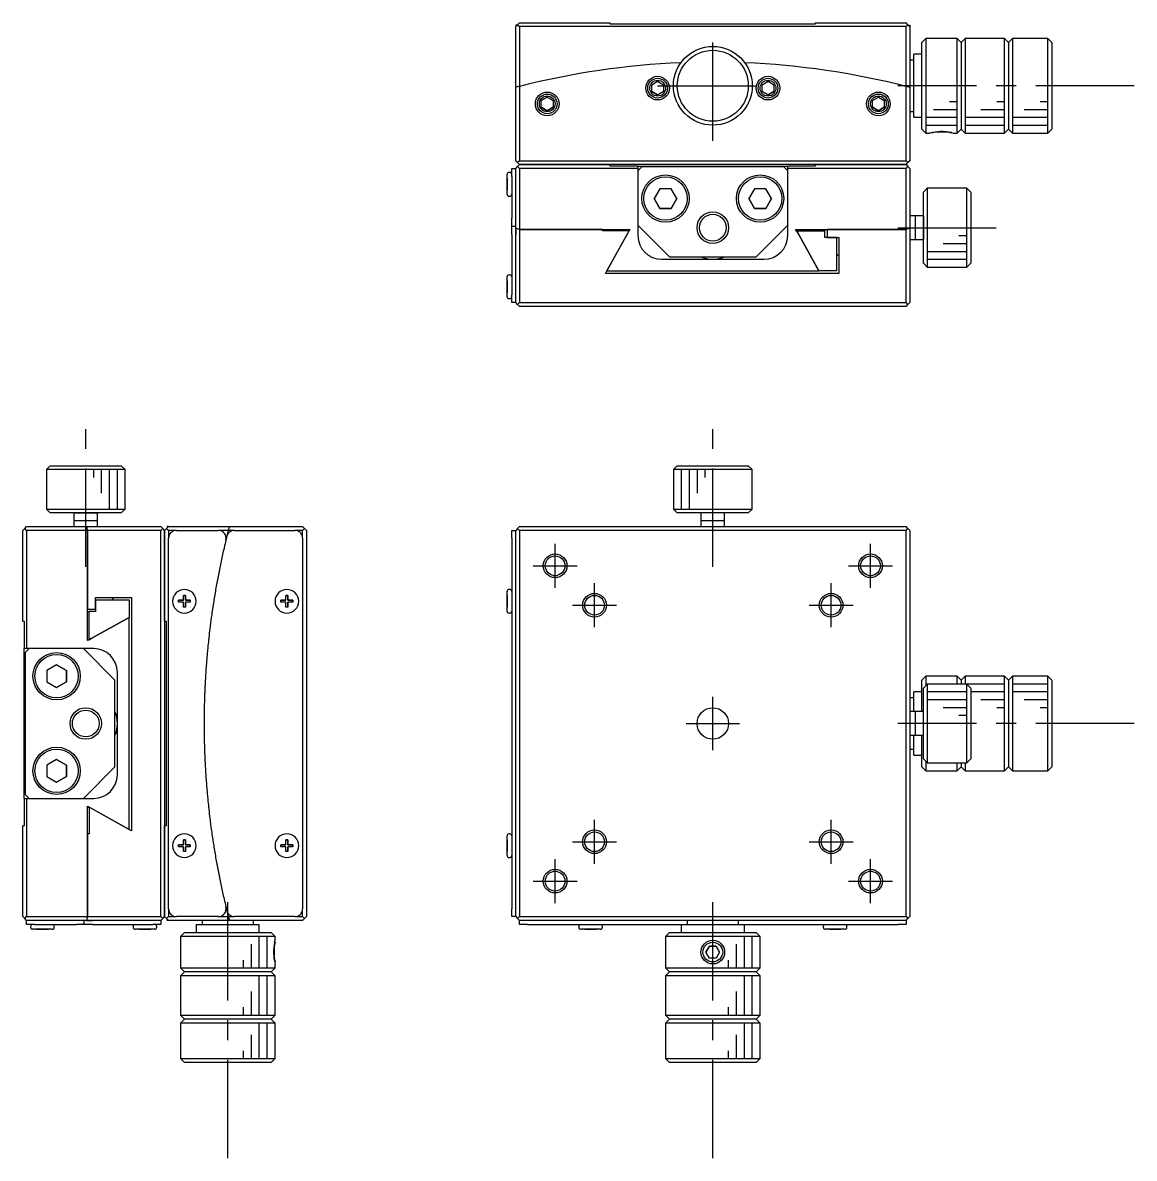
# Model space of a CAD drawing. Extents: x 88 to 370, y 0 to 220.
# Drawn here: x 88.3 to 229.2, y 76 to 220 of the extents above; entities that cross this region are included whole.
import ezdxf

# ---------------------------------------------------------------- set-up
doc = ezdxf.new("R2010")
doc.units = 0
doc.header["$LTSCALE"] = 10
doc.linetypes.add('CENTER', pattern=[2, 1.25, -0.25, 0.25, -0.25])
doc.layers.get('0').update_dxf_attribs({"linetype": 'CONTINUOUS'})
doc.layers.add('CENTER', color=1, linetype='CENTER')

msp = doc.modelspace()

# ---------------------------------------------------------------- linework, layer by layer
at = {"color": 7, "linetype": 'CONTINUOUS'}
for p, q in [((150.784058, 219.507474), (151.034058, 219.757474)), ((150.984058, 219.707474), (150.784058, 219.707474)), ((150.784058, 219.707474), (150.784058, 219.507474)), ((150.784058, 211.798915), (150.784058, 219.507474)), ((151.284058, 220.007474), (151.034058, 219.757474)), ((151.034058, 219.757474), (151.284058, 219.507474)), ((151.284058, 220.007474), (162.784058, 220.007474)), ((151.284058, 219.507474), (151.284058, 211.928014)), ((200.284058, 219.507474), (151.284058, 219.507474)), ((162.784058, 219.807474), (162.784058, 220.007474)), ((188.784058, 219.807474), (162.784058, 219.807474)), ((188.784058, 220.007474), (188.784058, 219.807474)), ((188.784058, 220.007474), (200.284058, 220.007474)), ((200.534058, 219.757474), (200.284058, 220.007474)), ((200.284058, 219.507474), (200.534058, 219.757474)), ((200.284058, 211.928014), (200.284058, 219.507474)), ((200.534058, 219.757474), (200.784058, 219.507474)), ((200.584058, 219.707474), (200.784058, 219.707474)), ((200.784058, 219.707474), (200.784058, 219.507474)), ((200.784058, 219.507474), (200.784058, 211.798915)), ((202.784058, 218.007474), (202.284058, 217.507474)), ((202.284058, 206.507474), (202.284058, 217.507474)), ((202.784058, 218.007474), (202.784058, 206.007474)), ((206.784058, 218.007474), (202.784058, 218.007474)), ((206.784058, 206.007474), (206.784058, 218.007474)), ((207.284058, 217.507474), (206.784058, 218.007474)), ((207.784058, 218.007474), (207.284058, 217.507474)), ((207.284058, 217.507474), (207.284058, 206.507474)), ((207.784058, 218.007474), (207.784058, 206.007474)), ((212.784058, 218.007474), (207.784058, 218.007474)), ((212.784058, 206.007474), (212.784058, 218.007474)), ((213.284058, 217.507474), (212.784058, 218.007474)), ((213.784058, 218.007474), (213.284058, 217.507474)), ((213.284058, 217.507474), (213.284058, 206.507474)), ((213.784058, 218.007474), (213.784058, 206.007474)), ((218.284058, 218.007474), (213.784058, 218.007474)), ((218.284058, 206.007474), (218.284058, 218.007474)), ((218.784058, 217.507474), (218.284058, 218.007474)), ((218.784058, 217.507474), (218.784058, 206.507474)), ((201.284058, 215.257474), (200.784058, 215.257474)), ((201.284058, 208.007474), (201.284058, 216.007474)), ((202.284058, 216.007474), (201.284058, 216.007474)), ((150.784058, 202.507474), (150.784058, 211.798915)), ((151.284058, 211.928014), (151.284058, 202.507474)), ((168.034058, 212.140487), (168.784058, 212.5735)), ((168.034058, 211.274462), (168.034058, 212.140487)), ((168.784058, 212.5735), (169.534058, 212.140487)), ((169.534058, 212.140487), (169.534058, 211.274462)), ((182.034058, 212.140487), (182.784058, 212.5735)), ((182.034058, 211.274462), (182.034058, 212.140487)), ((182.784058, 212.5735), (183.534058, 212.140487)), ((183.534058, 212.140487), (183.534058, 211.274462)), ((200.284058, 202.507474), (200.284058, 211.928014)), ((200.784058, 211.798915), (200.784058, 202.507474)), ((154.034058, 210.140487), (154.784058, 210.5735)), ((154.784058, 210.5735), (155.534058, 210.140487)), ((168.784058, 210.841449), (168.034058, 211.274462)), ((168.034058, 211.274462), (168.784058, 210.841449)), ((169.534058, 211.274462), (168.784058, 210.841449)), ((168.784058, 210.841449), (169.534058, 211.274462)), ((182.784058, 210.841449), (182.034058, 211.274462)), ((182.034058, 211.274462), (182.784058, 210.841449)), ((183.534058, 211.274462), (182.784058, 210.841449)), ((182.784058, 210.841449), (183.534058, 211.274462)), ((196.034058, 210.140487), (196.784058, 210.5735)), ((196.784058, 210.5735), (197.534058, 210.140487)), ((154.034058, 209.274462), (154.034058, 210.140487)), ((154.784058, 208.841449), (154.034058, 209.274462)), ((154.034058, 209.274462), (154.784058, 208.841449)), ((155.534058, 209.274462), (154.784058, 208.841449)), ((154.784058, 208.841449), (155.534058, 209.274462)), ((155.534058, 210.140487), (155.534058, 209.274462)), ((196.034058, 209.274462), (196.034058, 210.140487)), ((196.784058, 208.841449), (196.034058, 209.274462)), ((196.034058, 209.274462), (196.784058, 208.841449)), ((197.534058, 209.274462), (196.784058, 208.841449)), ((196.784058, 208.841449), (197.534058, 209.274462)), ((197.534058, 210.140487), (197.534058, 209.274462)), ((200.784058, 208.757474), (201.284058, 208.757474)), ((201.284058, 208.007474), (202.284058, 208.007474)), ((202.284058, 206.507474), (202.784058, 206.007474)), ((202.784058, 206.007474), (203.284063, 206.007474)), ((203.284063, 206.007474), (203.284358, 206.007474)), ((203.284358, 206.007474), (203.284976, 206.007474)), ((206.284053, 206.007474), (206.784058, 206.007474)), ((206.784058, 206.007474), (207.284058, 206.507474)), ((207.284058, 206.507474), (207.784058, 206.007474)), ((207.784058, 206.007474), (212.784058, 206.007474)), ((212.784058, 206.007474), (213.284058, 206.507474)), ((213.284058, 206.507474), (213.784058, 206.007474)), ((213.784058, 206.007474), (218.284058, 206.007474)), ((218.284058, 206.007474), (218.784058, 206.507474)), ((151.034058, 202.257474), (150.784058, 202.507474)), ((150.784058, 201.507474), (151.034058, 201.757474)), ((151.284058, 202.507474), (151.034058, 202.257474)), ((151.284058, 202.007474), (151.034058, 202.257474)), ((151.034058, 201.757474), (151.284058, 202.007474)), ((151.034058, 201.757474), (151.284058, 201.507474)), ((151.284058, 202.507474), (200.284058, 202.507474)), ((151.284058, 202.007474), (162.784058, 202.007474)), ((162.784058, 202.007474), (151.284058, 202.007474)), ((162.784058, 201.807474), (162.784058, 202.007474)), ((188.784058, 202.007474), (162.784058, 202.007474)), ((166.284058, 201.807474), (162.784058, 201.807474)), ((166.284058, 201.807474), (166.284058, 201.507474)), ((166.284058, 201.807474), (185.284058, 201.807474)), ((166.284058, 201.207474), (166.784058, 201.707474)), ((184.784058, 201.707474), (166.784058, 201.707474)), ((184.784058, 201.707474), (185.284058, 201.207474)), ((188.784058, 201.807474), (185.284058, 201.807474)), ((185.284058, 201.507474), (185.284058, 201.807474)), ((188.784058, 202.007474), (188.784058, 201.807474)), ((188.784058, 202.007474), (200.284058, 202.007474)), ((200.284058, 202.007474), (188.784058, 202.007474)), ((200.534058, 202.257474), (200.284058, 202.507474)), ((200.284058, 202.007474), (200.534058, 202.257474)), ((200.284058, 202.007474), (200.534058, 201.757474)), ((200.284058, 201.507474), (200.534058, 201.757474)), ((200.784058, 202.507474), (200.534058, 202.257474)), ((200.534058, 201.757474), (200.784058, 201.507474)), ((149.684058, 198.257474), (149.684058, 200.757474)), ((149.684058, 199.632474), (149.684058, 200.757474)), ((149.684058, 200.257474), (149.684058, 199.632474)), ((149.684058, 199.632474), (149.684058, 200.257474)), ((150.034058, 201.007474), (149.934058, 201.007474)), ((150.284058, 201.507474), (150.784058, 201.507474)), ((150.284058, 200.507474), (150.284058, 201.507474)), ((150.284058, 200.507474), (150.284058, 200.307474)), ((150.284058, 200.307474), (150.284058, 198.707474)), ((150.784058, 200.507474), (150.784058, 201.507474)), ((150.784058, 195.207011), (150.784058, 200.507474)), ((150.784058, 195.207011), (150.784058, 200.507474)), ((151.284058, 201.507474), (151.284058, 193.798915)), ((166.284058, 201.507474), (151.284058, 201.507474)), ((166.284058, 201.507474), (166.284058, 201.207474)), ((166.284058, 201.207474), (166.284058, 194.307474)), ((166.284058, 201.207474), (166.284058, 194.307474)), ((185.284058, 201.207474), (185.284058, 201.507474)), ((200.284058, 201.507474), (185.284058, 201.507474)), ((185.284058, 194.307474), (185.284058, 201.207474)), ((185.284058, 194.307474), (185.284058, 201.207474)), ((200.284058, 193.798915), (200.284058, 201.507474)), ((200.784058, 201.507474), (200.784058, 193.928014)), ((149.684058, 199.507474), (149.684058, 199.632474)), ((149.684058, 199.382474), (149.684058, 199.632474)), ((149.684058, 199.632474), (149.684058, 199.382474)), ((149.684058, 199.382474), (149.684058, 199.507474)), ((149.684058, 198.257474), (149.684058, 199.382474)), ((149.684058, 198.757474), (149.684058, 199.382474)), ((149.684058, 199.382474), (149.684058, 198.757474)), ((169.06237, 198.957474), (168.340682, 197.707474)), ((170.505746, 198.957474), (169.06237, 198.957474)), ((171.227434, 197.707474), (170.505746, 198.957474)), ((181.06237, 198.957474), (180.340682, 197.707474)), ((182.505746, 198.957474), (181.06237, 198.957474)), ((183.227434, 197.707474), (182.505746, 198.957474)), ((202.985426, 199.007474), (202.485426, 198.507474)), ((202.985426, 199.007474), (202.985426, 189.007474)), ((207.985426, 199.007474), (202.985426, 199.007474)), ((207.985426, 189.007474), (207.985426, 199.007474)), ((208.485426, 198.507474), (207.985426, 199.007474)), ((149.934058, 198.007474), (150.034058, 198.007474)), ((150.284058, 198.707474), (150.284058, 195.207011)), ((168.340682, 197.707474), (169.06237, 196.457474)), ((169.06237, 196.457474), (168.340682, 197.707474)), ((170.505746, 196.457474), (171.227434, 197.707474)), ((171.227434, 197.707474), (170.505746, 196.457474)), ((180.340682, 197.707474), (181.06237, 196.457474)), ((181.06237, 196.457474), (180.340682, 197.707474)), ((182.505746, 196.457474), (183.227434, 197.707474)), ((183.227434, 197.707474), (182.505746, 196.457474)), ((202.485426, 195.507474), (202.485426, 198.507474)), ((202.485426, 189.507474), (202.485426, 198.507474)), ((208.485426, 198.507474), (208.485426, 189.507474)), ((169.06237, 196.457474), (170.505746, 196.457474)), ((170.505746, 196.457474), (169.06237, 196.457474)), ((181.06237, 196.457474), (182.505746, 196.457474)), ((182.505746, 196.457474), (181.06237, 196.457474)), ((150.284058, 194.207011), (150.284058, 195.207011)), ((150.784058, 193.928014), (150.784058, 195.207011)), ((201.485426, 195.507474), (200.784077, 195.507474)), ((201.485426, 195.507474), (201.480426, 195.507474)), ((201.485426, 194.085979), (201.485426, 195.507479)), ((201.490426, 195.507474), (201.485426, 195.507474)), ((202.485426, 195.507474), (201.485426, 195.507474)), ((202.485426, 192.507474), (202.485426, 195.507474)), ((202.485426, 195.507474), (202.485426, 192.507474)), ((150.284058, 194.118983), (150.284058, 194.207011)), ((150.284058, 194.207011), (150.784058, 194.207011)), ((150.284058, 193.14816), (150.284058, 194.118983)), ((150.284058, 193.14816), (150.284058, 187.307474)), ((150.784058, 193.928014), (150.784058, 193.14816)), ((150.784058, 193.14816), (150.784058, 193.928014)), ((150.784058, 185.507474), (150.784058, 193.14816)), ((150.784058, 185.507474), (150.784058, 193.14816)), ((151.284058, 193.798915), (151.284058, 184.507474)), ((161.784058, 193.798915), (151.284058, 193.798915)), ((151.284058, 193.798915), (161.784058, 193.798915)), ((161.784058, 193.592201), (161.784058, 193.798915)), ((161.784058, 193.798915), (165.28816, 193.798915)), ((165.172178, 193.592201), (161.784058, 193.592201)), ((162.343511, 188.51893), (165.172178, 193.592201)), ((165.194505, 193.631258), (162.343673, 188.518302)), ((165.172178, 193.798915), (165.172178, 193.592201)), ((165.28816, 193.798915), (165.194505, 193.631258)), ((170.284058, 190.307474), (166.284058, 194.307474)), ((166.284058, 194.307474), (166.284058, 193.007474)), ((185.284058, 194.307474), (181.284058, 190.307474)), ((185.284058, 193.007474), (185.284058, 194.307474)), ((186.289956, 193.798915), (190.284058, 193.798915)), ((186.371003, 193.653828), (186.289956, 193.798915)), ((186.546822, 193.339037), (186.371003, 193.653828)), ((186.405426, 193.798915), (186.405426, 193.592201)), ((186.405426, 193.592201), (186.546822, 193.339037)), ((186.405426, 193.592201), (189.985426, 193.592201)), ((186.546822, 193.339037), (189.234443, 188.518302)), ((189.234443, 188.518302), (186.546822, 193.339037)), ((189.985426, 193.798915), (189.985426, 193.592201)), ((189.985426, 192.76506), (189.985426, 193.592201)), ((190.284058, 193.798915), (190.284058, 192.76506)), ((200.284058, 193.798915), (190.284058, 193.798915)), ((190.284058, 193.798915), (200.284058, 193.798915)), ((200.284058, 184.507474), (200.284058, 193.798915)), ((200.784058, 193.928014), (200.784058, 184.507474)), ((201.485426, 194.007474), (201.485426, 194.085979)), ((201.485426, 193.92897), (201.485426, 194.007474)), ((201.485426, 192.946038), (201.485426, 193.92897)), ((190.284058, 192.76506), (189.985426, 192.76506)), ((191.485426, 192.76506), (190.284058, 192.76506)), ((190.284058, 192.76506), (191.485426, 192.76506)), ((191.485426, 192.76506), (191.485426, 188.518302)), ((191.485426, 192.76506), (191.784058, 192.76506)), ((191.543012, 192.76506), (191.485426, 192.707474)), ((191.784058, 192.76506), (191.784058, 188.207031)), ((200.784077, 192.507474), (201.485426, 192.507474)), ((201.480426, 192.507474), (201.485426, 192.507474)), ((201.485426, 192.507469), (201.485426, 192.946038)), ((201.485426, 192.507474), (201.490426, 192.507474)), ((201.485426, 192.507474), (202.485426, 192.507474)), ((202.485426, 189.507474), (202.485426, 192.507474)), ((170.284058, 190.307474), (181.284058, 190.307474)), ((191.485426, 190.707474), (191.735426, 190.457474)), ((191.735426, 190.457474), (191.784058, 190.408843)), ((169.284058, 190.007474), (182.284058, 190.007474)), ((202.485426, 189.507474), (202.985426, 189.007474)), ((202.985426, 189.007474), (207.985426, 189.007474)), ((207.985426, 189.007474), (208.485426, 189.507474)), ((149.684058, 185.257474), (149.684058, 187.757474)), ((149.684058, 186.632474), (149.684058, 187.757474)), ((149.684058, 187.257474), (149.684058, 186.632474)), ((149.684058, 186.632474), (149.684058, 187.257474)), ((150.034058, 188.007474), (149.934058, 188.007474)), ((150.284058, 187.307474), (150.284058, 185.707474)), ((162.169956, 188.207031), (162.343511, 188.51893)), ((191.784058, 188.207031), (162.169956, 188.207031)), ((162.343673, 188.518302), (189.234443, 188.518302)), ((191.485426, 188.518302), (189.234443, 188.518302)), ((149.684058, 186.507474), (149.684058, 186.632474)), ((149.684058, 186.382474), (149.684058, 186.632474)), ((149.684058, 186.632474), (149.684058, 186.382474)), ((149.684058, 186.382474), (149.684058, 186.507474)), ((149.684058, 185.257474), (149.684058, 186.382474)), ((149.684058, 185.757474), (149.684058, 186.382474)), ((149.684058, 186.382474), (149.684058, 185.757474)), ((149.934058, 185.007474), (150.034058, 185.007474)), ((150.284058, 185.707474), (150.284058, 185.507474)), ((150.284058, 184.507474), (150.284058, 185.507474)), ((150.784058, 184.507474), (150.284058, 184.507474)), ((150.784058, 184.507474), (150.784058, 185.507474)), ((151.034058, 184.257474), (150.784058, 184.507474)), ((151.284058, 184.507474), (151.034058, 184.257474)), ((151.284058, 184.507474), (200.284058, 184.507474)), ((200.534058, 184.257474), (200.284058, 184.507474)), ((200.784058, 184.507474), (200.534058, 184.257474)), ((151.034058, 184.257474), (151.284058, 184.007474)), ((200.284058, 184.007474), (151.284058, 184.007474)), ((200.284058, 184.007474), (200.534058, 184.257474)), ((91.767737, 163.822303), (91.267737, 163.322303)), ((101.267737, 163.322303), (91.267737, 163.322303)), ((91.267737, 163.322303), (91.267737, 158.322303)), ((91.767737, 163.822303), (100.767737, 163.822303)), ((101.267737, 163.322303), (100.767737, 163.822303)), ((101.267737, 158.322303), (101.267737, 163.322303)), ((171.284058, 163.822303), (170.784058, 163.322303)), ((180.784058, 163.322303), (170.784058, 163.322303)), ((170.784058, 163.322303), (170.784058, 158.322303)), ((171.284058, 163.822303), (180.284058, 163.822303)), ((180.784058, 163.322303), (180.284058, 163.822303)), ((180.784058, 158.322303), (180.784058, 163.322303)), ((91.267737, 158.322303), (101.267737, 158.322303)), ((91.267737, 158.322303), (91.767737, 157.822303)), ((94.767737, 157.822303), (91.767737, 157.822303)), ((100.767737, 157.822303), (91.767737, 157.822303)), ((97.767737, 157.822303), (94.767737, 157.822303)), ((94.767737, 157.822303), (97.767737, 157.822303)), ((94.767737, 157.822303), (94.767737, 156.822303)), ((100.767737, 157.822303), (97.767737, 157.822303)), ((97.767737, 156.822303), (97.767737, 157.822303)), ((100.767737, 157.822303), (101.267737, 158.322303)), ((170.784058, 158.322303), (175.784058, 158.322303)), ((170.784058, 158.322303), (171.284058, 157.822303)), ((175.784058, 157.822303), (171.284058, 157.822303)), ((174.284058, 157.822303), (174.284058, 156.822303)), ((175.784058, 158.322303), (180.784058, 158.322303)), ((180.284058, 157.822303), (175.784058, 157.822303)), ((177.284058, 156.822303), (177.284058, 157.822303)), ((180.284058, 157.822303), (180.784058, 158.322303)), ((88.267737, 155.620935), (88.517737, 155.870935)), ((88.267737, 144.120935), (88.267737, 155.620935)), ((88.517737, 155.870935), (88.767737, 156.120935)), ((88.767737, 155.620935), (88.517737, 155.870935)), ((88.767737, 156.120935), (96.347197, 156.120935)), ((88.767737, 155.620935), (88.767737, 140.620935)), ((96.476297, 155.620935), (88.767737, 155.620935)), ((95.207847, 156.822303), (94.767732, 156.822303)), ((94.767737, 156.827303), (94.767737, 156.822303)), ((94.767737, 156.822303), (94.767737, 156.120954)), ((94.767737, 156.822303), (94.767737, 156.817303)), ((96.187734, 156.822303), (95.207847, 156.822303)), ((97.329174, 156.822303), (96.187734, 156.822303)), ((96.347197, 156.120935), (105.767737, 156.120935)), ((96.476297, 155.620935), (96.476297, 145.620935)), ((105.767737, 155.620935), (96.476297, 155.620935)), ((96.476297, 145.620935), (96.476297, 155.620935)), ((97.767742, 156.822303), (97.329174, 156.822303)), ((97.767737, 156.822303), (97.767737, 156.827303)), ((97.767737, 156.120954), (97.767737, 156.822303)), ((97.767737, 156.817303), (97.767737, 156.822303)), ((105.767737, 156.120935), (106.017737, 155.870935)), ((106.017737, 155.870935), (105.767737, 155.620935)), ((105.767737, 106.620935), (105.767737, 155.620935)), ((106.267737, 155.620935), (106.017737, 155.870935)), ((106.517737, 155.870935), (106.267737, 155.620935)), ((106.267737, 144.120935), (106.267737, 155.620935)), ((106.267737, 155.620935), (106.267737, 144.120935)), ((106.517737, 155.870935), (106.767737, 156.120935)), ((106.767737, 155.620935), (106.517737, 155.870935)), ((106.567737, 156.120935), (106.567737, 155.920935)), ((106.767737, 156.120935), (106.567737, 156.120935)), ((106.767737, 156.120935), (114.476297, 156.120935)), ((107.767737, 155.620935), (106.767737, 155.620935)), ((106.767737, 155.620935), (106.767737, 154.620935)), ((107.767737, 155.620935), (113.0682, 155.620935)), ((114.347197, 155.620935), (113.0682, 155.620935)), ((115.127052, 155.620935), (114.347197, 155.620935)), ((114.476297, 156.120935), (123.767737, 156.120935)), ((115.127052, 155.620935), (122.767737, 155.620935)), ((123.767737, 155.620935), (122.767737, 155.620935)), ((123.767737, 156.120935), (124.017737, 155.870935)), ((124.017737, 155.870935), (123.767737, 155.620935)), ((123.767737, 154.620935), (123.767737, 155.620935)), ((124.017737, 155.870935), (124.267737, 155.620935)), ((124.267737, 155.620935), (124.267737, 106.620935)), ((150.284058, 154.620935), (150.284058, 155.620935)), ((150.284058, 155.620935), (150.784058, 155.620935)), ((151.034058, 155.870935), (150.784058, 155.620935)), ((150.784058, 154.620935), (150.784058, 155.620935)), ((151.284058, 156.120935), (151.034058, 155.870935)), ((151.034058, 155.870935), (151.284058, 155.620935)), ((151.284058, 156.120935), (200.284058, 156.120935)), ((151.284058, 155.620935), (151.284058, 106.620935)), ((200.284058, 155.620935), (151.284058, 155.620935)), ((177.284063, 156.822303), (174.284053, 156.822303)), ((174.284058, 156.827303), (174.284058, 156.822303)), ((174.284058, 156.822303), (174.284058, 156.120935)), ((174.284058, 156.822303), (174.284058, 156.817303)), ((177.284058, 156.822303), (177.284058, 156.827303)), ((177.284058, 156.120935), (177.284058, 156.822303)), ((177.284058, 156.817303), (177.284058, 156.822303)), ((200.534058, 155.870935), (200.284058, 156.120935)), ((200.284058, 155.620935), (200.534058, 155.870935)), ((200.284058, 106.620935), (200.284058, 155.620935)), ((200.784058, 155.620935), (200.534058, 155.870935)), ((200.784058, 155.620935), (200.784058, 106.620935)), ((106.767737, 107.620935), (106.767737, 154.620935)), ((123.767737, 154.620935), (123.767737, 107.620935)), ((150.284058, 154.620935), (150.284058, 147.420935)), ((150.784058, 107.620935), (150.784058, 154.620935)), ((150.784058, 107.620935), (150.784058, 154.620935)), ((97.510152, 146.822303), (97.510152, 147.120935)), ((97.510152, 147.120935), (102.06818, 147.120935)), ((99.567737, 146.822303), (99.817737, 147.072303)), ((99.817737, 147.072303), (99.866369, 147.120935)), ((102.06818, 147.120935), (102.06818, 117.506833)), ((108.642737, 147.370935), (108.892737, 147.370935)), ((108.642737, 146.745935), (108.642737, 147.370935)), ((108.892737, 147.370935), (108.642737, 147.370935)), ((108.892737, 147.370935), (108.892737, 146.745935)), ((108.892737, 146.745935), (108.892737, 147.370935)), ((121.642737, 147.370935), (121.892737, 147.370935)), ((121.642737, 146.745935), (121.642737, 147.370935)), ((121.892737, 147.370935), (121.642737, 147.370935)), ((121.892737, 147.370935), (121.892737, 146.745935)), ((121.892737, 146.745935), (121.892737, 147.370935)), ((149.684058, 146.745935), (149.684058, 147.870935)), ((149.684058, 145.370935), (149.684058, 147.870935)), ((149.684058, 147.370935), (149.684058, 146.745935)), ((149.684058, 146.745935), (149.684058, 147.370935)), ((150.034058, 148.120935), (149.934058, 148.120935)), ((150.284058, 147.420935), (150.284058, 145.820935)), ((96.476297, 145.620935), (97.510152, 145.620935)), ((96.476297, 141.626833), (96.476297, 145.620935)), ((97.510152, 146.879889), (97.567737, 146.822303)), ((97.510152, 146.822303), (97.510152, 145.620935)), ((97.510152, 146.822303), (101.756909, 146.822303)), ((97.510152, 145.620935), (97.510152, 146.822303)), ((97.510152, 145.620935), (97.510152, 145.322303)), ((101.756909, 146.822303), (101.756909, 144.57132)), ((108.017737, 146.745935), (108.642737, 146.745935)), ((108.017737, 146.495935), (108.017737, 146.745935)), ((108.642737, 146.745935), (108.017737, 146.745935)), ((108.642737, 146.495935), (108.017737, 146.495935)), ((108.642737, 145.870935), (108.642737, 146.495935)), ((108.892737, 145.870935), (108.642737, 145.870935)), ((108.892737, 146.745935), (109.517737, 146.745935)), ((109.517737, 146.745935), (108.892737, 146.745935)), ((108.892737, 146.495935), (108.892737, 145.870935)), ((109.517737, 146.495935), (108.892737, 146.495935)), ((108.892737, 145.870935), (108.892737, 146.495935)), ((109.517737, 146.745935), (109.517737, 146.495935)), ((109.517737, 146.495935), (109.517737, 146.745935)), ((121.017737, 146.745935), (121.642737, 146.745935)), ((121.017737, 146.495935), (121.017737, 146.745935)), ((121.642737, 146.745935), (121.017737, 146.745935)), ((121.642737, 146.495935), (121.017737, 146.495935)), ((121.642737, 145.870935), (121.642737, 146.495935)), ((121.892737, 145.870935), (121.642737, 145.870935)), ((121.892737, 146.745935), (122.517737, 146.745935)), ((122.517737, 146.745935), (121.892737, 146.745935)), ((121.892737, 146.495935), (121.892737, 145.870935)), ((122.517737, 146.495935), (121.892737, 146.495935)), ((121.892737, 145.870935), (121.892737, 146.495935)), ((122.517737, 146.745935), (122.517737, 146.495935)), ((122.517737, 146.495935), (122.517737, 146.745935)), ((149.684058, 146.495935), (149.684058, 146.745935)), ((149.684058, 146.495935), (149.684058, 146.745935)), ((149.684058, 146.745935), (149.684058, 146.495935)), ((149.684058, 145.370935), (149.684058, 146.495935)), ((149.684058, 145.870935), (149.684058, 146.495935)), ((149.684058, 146.495935), (149.684058, 145.870935)), ((150.284058, 145.820935), (150.284058, 116.420935)), ((88.267737, 144.120935), (88.467737, 144.120935)), ((88.467737, 144.120935), (88.467737, 140.620935)), ((96.476297, 145.322303), (96.68301, 145.322303)), ((97.510152, 145.322303), (96.68301, 145.322303)), ((96.68301, 141.742303), (96.68301, 145.322303)), ((96.936175, 141.883699), (101.756909, 144.57132)), ((101.756909, 144.57132), (96.936175, 141.883699)), ((101.756909, 117.68055), (101.756909, 144.57132)), ((106.267737, 144.120935), (106.467737, 144.120935)), ((106.267737, 144.120935), (106.267737, 118.120935)), ((106.467737, 144.120935), (106.467737, 118.120935)), ((149.934058, 145.120935), (150.034058, 145.120935)), ((96.476297, 141.742303), (96.68301, 141.742303)), ((96.621383, 141.70788), (96.476297, 141.626833)), ((96.936175, 141.883699), (96.621383, 141.70788)), ((96.68301, 141.742303), (96.936175, 141.883699)), ((88.767737, 140.620935), (88.467737, 140.620935)), ((88.467737, 121.620935), (88.467737, 140.620935)), ((88.567737, 140.120935), (89.067737, 140.620935)), ((88.567737, 140.120935), (88.567737, 122.120935)), ((89.067737, 140.620935), (88.767737, 140.620935)), ((95.967737, 140.620935), (89.067737, 140.620935)), ((95.967737, 140.620935), (89.067737, 140.620935)), ((95.967737, 140.620935), (99.967737, 136.620935)), ((97.267737, 140.620935), (95.967737, 140.620935)), ((92.567737, 138.564311), (91.317737, 137.842623)), ((93.817737, 137.842623), (92.567737, 138.564311)), ((92.567737, 138.564311), (93.817737, 137.842623)), ((91.317737, 137.842623), (91.317737, 136.399247)), ((93.817737, 136.399247), (93.817737, 137.842623)), ((93.817737, 137.842623), (93.817737, 136.399247)), ((100.267737, 124.620935), (100.267737, 137.620935)), ((202.784058, 137.120935), (202.284058, 136.620935)), ((202.784058, 137.120935), (202.784058, 135.919566)), ((206.784058, 137.120935), (202.784058, 137.120935)), ((206.784058, 136.120935), (206.784058, 137.120935)), ((207.284058, 136.620935), (206.784058, 137.120935)), ((207.784058, 137.120935), (207.284058, 136.620935)), ((207.784058, 137.120935), (207.784058, 136.120935)), ((212.784058, 137.120935), (207.784058, 137.120935)), ((212.784058, 131.120935), (212.784058, 137.120935)), ((213.284058, 136.620935), (212.784058, 137.120935)), ((213.784058, 137.120935), (213.284058, 136.620935)), ((213.784058, 137.120935), (213.784058, 125.120935)), ((218.284058, 137.120935), (213.784058, 137.120935)), ((218.284058, 125.120935), (218.284058, 137.120935)), ((218.784058, 136.620935), (218.284058, 137.120935)), ((91.317737, 136.399247), (92.567737, 135.677559)), ((92.567737, 135.677559), (93.817737, 136.399247)), ((93.817737, 136.399247), (92.567737, 135.677559)), ((99.967737, 125.620935), (99.967737, 136.620935)), ((202.284058, 132.620935), (202.284058, 136.620935)), ((202.985426, 136.120935), (202.485426, 135.620935)), ((202.485426, 131.120935), (202.485426, 135.620935)), ((202.985426, 136.120935), (202.985426, 131.120935)), ((207.985426, 136.120935), (202.985426, 136.120935)), ((207.284058, 136.620935), (207.284058, 136.120935)), ((207.985426, 126.120935), (207.985426, 136.120935)), ((208.485426, 135.620935), (207.985426, 136.120935)), ((208.485426, 135.620935), (208.485426, 126.620935)), ((213.284058, 136.620935), (213.284058, 125.620935)), ((218.784058, 136.620935), (218.784058, 125.620935)), ((218.784058, 136.620935), (218.784058, 132.62093)), ((201.284058, 134.370935), (200.784058, 134.370935)), ((201.284058, 132.620935), (201.284058, 135.120935)), ((202.284058, 135.120935), (201.284058, 135.120935)), ((201.485426, 132.620935), (200.784058, 132.620935)), ((201.485426, 132.620935), (201.480426, 132.620935)), ((201.485426, 129.62093), (201.485426, 132.62094)), ((201.490426, 132.620935), (201.485426, 132.620935)), ((202.485426, 132.620935), (201.485426, 132.620935)), ((202.485426, 126.620935), (202.485426, 131.120935)), ((202.985426, 131.120935), (202.985426, 126.120935)), ((212.784058, 125.120935), (212.784058, 131.120935)), ((200.784058, 129.620935), (201.485426, 129.620935)), ((201.284058, 127.120935), (201.284058, 129.620935)), ((201.480426, 129.620935), (201.485426, 129.620935)), ((201.485426, 129.620935), (201.490426, 129.620935)), ((201.485426, 129.620935), (202.485426, 129.620935)), ((202.284058, 125.620935), (202.284058, 129.620935)), ((218.784058, 129.62094), (218.784058, 125.620935)), ((200.784058, 127.870935), (201.284058, 127.870935)), ((201.284058, 127.120935), (202.284058, 127.120935)), ((92.567737, 126.564311), (91.317737, 125.842623)), ((91.317737, 125.842623), (91.317737, 124.399247)), ((93.817737, 125.842623), (92.567737, 126.564311)), ((92.567737, 126.564311), (93.817737, 125.842623)), ((93.817737, 124.399247), (93.817737, 125.842623)), ((93.817737, 125.842623), (93.817737, 124.399247)), ((99.967737, 125.620935), (95.967737, 121.620935)), ((202.284058, 125.620935), (202.784058, 125.120935)), ((202.485426, 126.620935), (202.985426, 126.120935)), ((202.784058, 126.322303), (202.784058, 125.120935)), ((202.985426, 126.120935), (207.985426, 126.120935)), ((206.784058, 125.120935), (206.784058, 126.120935)), ((206.784058, 125.120935), (207.284058, 125.620935)), ((207.284058, 126.120935), (207.284058, 125.620935)), ((207.284058, 125.620935), (207.784058, 125.120935)), ((207.784058, 126.120935), (207.784058, 125.120935)), ((207.985426, 126.120935), (208.485426, 126.620935)), ((212.784058, 125.120935), (213.284058, 125.620935)), ((213.284058, 125.620935), (213.784058, 125.120935)), ((218.284058, 125.120935), (218.784058, 125.620935)), ((91.317737, 124.399247), (92.567737, 123.677559)), ((92.567737, 123.677559), (93.817737, 124.399247)), ((93.817737, 124.399247), (92.567737, 123.677559)), ((202.784058, 125.120935), (206.784058, 125.120935)), ((207.784058, 125.120935), (212.784058, 125.120935)), ((213.784058, 125.120935), (218.284058, 125.120935)), ((88.467737, 121.620935), (88.467737, 118.120935)), ((88.467737, 121.620935), (88.767737, 121.620935)), ((89.067737, 121.620935), (88.567737, 122.120935)), ((88.767737, 121.620935), (88.767737, 106.620935)), ((88.767737, 121.620935), (89.067737, 121.620935)), ((89.067737, 121.620935), (95.967737, 121.620935)), ((89.067737, 121.620935), (95.967737, 121.620935)), ((95.967737, 121.620935), (97.267737, 121.620935)), ((96.476297, 117.120935), (96.476297, 120.625037)), ((96.476297, 120.625037), (96.643954, 120.531382)), ((96.476297, 120.509055), (96.68301, 120.509055)), ((96.643954, 120.531382), (101.756909, 117.68055)), ((96.68301, 120.509055), (96.68301, 117.120935)), ((101.756281, 117.680388), (96.68301, 120.509055)), ((88.267737, 106.620935), (88.267737, 118.120935)), ((88.467737, 118.120935), (88.267737, 118.120935)), ((106.267737, 106.620935), (106.267737, 118.120935)), ((106.467737, 118.120935), (106.267737, 118.120935)), ((106.267737, 118.120935), (106.267737, 106.620935)), ((96.476297, 117.120935), (96.476297, 106.620935)), ((96.68301, 117.120935), (96.476297, 117.120935)), ((96.476297, 106.620935), (96.476297, 117.120935)), ((102.06818, 117.506833), (101.756281, 117.680388)), ((149.684058, 115.745935), (149.684058, 116.870935)), ((149.684058, 114.370935), (149.684058, 116.870935)), ((150.034058, 117.120935), (149.934058, 117.120935)), ((108.017737, 115.745935), (108.642737, 115.745935)), ((108.017737, 115.495935), (108.017737, 115.745935)), ((108.642737, 115.745935), (108.017737, 115.745935)), ((108.642737, 115.495935), (108.017737, 115.495935)), ((108.642737, 116.370935), (108.892737, 116.370935)), ((108.642737, 115.745935), (108.642737, 116.370935)), ((108.892737, 116.370935), (108.642737, 116.370935)), ((108.642737, 114.870935), (108.642737, 115.495935)), ((108.892737, 116.370935), (108.892737, 115.745935)), ((108.892737, 115.745935), (108.892737, 116.370935)), ((108.892737, 115.745935), (109.517737, 115.745935)), ((109.517737, 115.745935), (108.892737, 115.745935)), ((108.892737, 115.495935), (108.892737, 114.870935)), ((109.517737, 115.495935), (108.892737, 115.495935)), ((108.892737, 114.870935), (108.892737, 115.495935)), ((109.517737, 115.745935), (109.517737, 115.495935)), ((109.517737, 115.495935), (109.517737, 115.745935)), ((121.017737, 115.745935), (121.642737, 115.745935)), ((121.017737, 115.495935), (121.017737, 115.745935)), ((121.642737, 115.745935), (121.017737, 115.745935)), ((121.642737, 115.495935), (121.017737, 115.495935)), ((121.642737, 116.370935), (121.892737, 116.370935)), ((121.642737, 115.745935), (121.642737, 116.370935)), ((121.892737, 116.370935), (121.642737, 116.370935)), ((121.642737, 114.870935), (121.642737, 115.495935)), ((121.892737, 116.370935), (121.892737, 115.745935)), ((121.892737, 115.745935), (121.892737, 116.370935)), ((121.892737, 115.745935), (122.517737, 115.745935)), ((122.517737, 115.745935), (121.892737, 115.745935)), ((121.892737, 115.495935), (121.892737, 114.870935)), ((122.517737, 115.495935), (121.892737, 115.495935)), ((121.892737, 114.870935), (121.892737, 115.495935)), ((122.517737, 115.745935), (122.517737, 115.495935)), ((122.517737, 115.495935), (122.517737, 115.745935)), ((149.684058, 116.370935), (149.684058, 115.745935)), ((149.684058, 115.745935), (149.684058, 116.370935)), ((149.684058, 115.495935), (149.684058, 115.745935)), ((149.684058, 115.495935), (149.684058, 115.745935)), ((149.684058, 115.745935), (149.684058, 115.495935)), ((149.684058, 114.370935), (149.684058, 115.495935)), ((149.684058, 114.870935), (149.684058, 115.495935)), ((149.684058, 115.495935), (149.684058, 114.870935)), ((150.284058, 116.420935), (150.284058, 114.820935)), ((108.892737, 114.870935), (108.642737, 114.870935)), ((121.892737, 114.870935), (121.642737, 114.870935)), ((149.934058, 114.120935), (150.034058, 114.120935)), ((150.284058, 114.820935), (150.284058, 107.620935)), ((88.517737, 106.370935), (88.267737, 106.620935)), ((88.517737, 106.370935), (88.767737, 106.620935)), ((88.767737, 106.620935), (96.476297, 106.620935)), ((96.476297, 106.620935), (105.767737, 106.620935)), ((105.767737, 106.620935), (106.017737, 106.370935)), ((106.017737, 106.370935), (106.267737, 106.620935)), ((106.267737, 106.620935), (106.517737, 106.370935)), ((106.517737, 106.370935), (106.767737, 106.620935)), ((106.767737, 107.620935), (106.767737, 106.620935)), ((106.767737, 106.620935), (107.767737, 106.620935)), ((113.0682, 106.620935), (107.767737, 106.620935)), ((113.0682, 106.620935), (114.347197, 106.620935)), ((114.347197, 106.620935), (115.127052, 106.620935)), ((122.767737, 106.620935), (115.127052, 106.620935)), ((122.767737, 106.620935), (123.767737, 106.620935)), ((123.767737, 106.620935), (123.767737, 107.620935)), ((123.767737, 106.620935), (124.017737, 106.370935)), ((124.017737, 106.370935), (124.267737, 106.620935)), ((150.284058, 106.620935), (150.284058, 107.620935)), ((150.784058, 106.620935), (150.284058, 106.620935)), ((150.784058, 106.620935), (150.784058, 107.620935)), ((150.784058, 106.620935), (151.034058, 106.370935)), ((151.034058, 106.370935), (151.284058, 106.620935)), ((151.284058, 106.620935), (200.284058, 106.620935)), ((200.284058, 106.620935), (200.534058, 106.370935)), ((200.534058, 106.370935), (200.784058, 106.620935)), ((88.767737, 106.120935), (88.517737, 106.370935)), ((88.767737, 105.620935), (88.767737, 106.120935)), ((89.767737, 106.120935), (88.767737, 106.120935)), ((89.767737, 105.620935), (88.767737, 105.620935)), ((89.267737, 105.370935), (89.267737, 105.270935)), ((95.0682, 106.120935), (89.767737, 106.120935)), ((95.0682, 106.120935), (89.767737, 106.120935)), ((89.767737, 105.620935), (89.967737, 105.620935)), ((89.967737, 105.620935), (91.567737, 105.620935)), ((91.567737, 105.620935), (95.0682, 105.620935)), ((92.267737, 105.270935), (92.267737, 105.370935)), ((96.347197, 106.120935), (95.0682, 106.120935)), ((96.0682, 105.620935), (95.0682, 105.620935)), ((96.0682, 105.620935), (96.0682, 106.120935)), ((96.156228, 105.620935), (96.0682, 105.620935)), ((97.127052, 105.620935), (96.156228, 105.620935)), ((96.347197, 106.120935), (97.127052, 106.120935)), ((97.127052, 106.120935), (96.347197, 106.120935)), ((104.767737, 106.120935), (97.127052, 106.120935)), ((104.767737, 106.120935), (97.127052, 106.120935)), ((97.127052, 105.620935), (102.967737, 105.620935)), ((102.267737, 105.370935), (102.267737, 105.270935)), ((102.967737, 105.620935), (104.567737, 105.620935)), ((104.567737, 105.620935), (104.767737, 105.620935)), ((105.767737, 106.120935), (104.767737, 106.120935)), ((105.767737, 105.620935), (104.767737, 105.620935)), ((105.267737, 105.270935), (105.267737, 105.370935)), ((106.017737, 106.370935), (105.767737, 106.120935)), ((105.767737, 106.120935), (105.767737, 105.620935)), ((106.767737, 106.120935), (106.517737, 106.370935)), ((106.567737, 106.120935), (106.567737, 106.320935)), ((106.767737, 106.120935), (106.567737, 106.120935)), ((114.476297, 106.120935), (106.767737, 106.120935)), ((110.267737, 105.620935), (118.267737, 105.620935)), ((110.267737, 105.620935), (110.267737, 104.620935)), ((111.017737, 106.120935), (111.017737, 105.620935)), ((123.767737, 106.120935), (114.476297, 106.120935)), ((117.517737, 105.620935), (117.517737, 106.120935)), ((118.267737, 104.620935), (118.267737, 105.620935)), ((124.017737, 106.370935), (123.767737, 106.120935)), ((151.034058, 106.370935), (151.284058, 106.120935)), ((200.284058, 106.120935), (151.284058, 106.120935)), ((151.284058, 105.620935), (151.284058, 106.120935)), ((152.284058, 105.620935), (151.284058, 105.620935)), ((152.284058, 105.620935), (159.484058, 105.620935)), ((158.784058, 105.370935), (158.784058, 105.270935)), ((159.484058, 105.620935), (161.084058, 105.620935)), ((161.084058, 105.620935), (171.784058, 105.620935)), ((161.784058, 105.270935), (161.784058, 105.370935)), ((171.784058, 105.620935), (175.784058, 105.620935)), ((171.784058, 105.620935), (171.784058, 104.620935)), ((172.534058, 106.120935), (172.534058, 105.620935)), ((175.784058, 105.620935), (179.784058, 105.620935)), ((179.034058, 105.620935), (179.034058, 106.120935)), ((179.784058, 105.620935), (190.484058, 105.620935)), ((179.784058, 104.620935), (179.784058, 105.620935)), ((189.784058, 105.370935), (189.784058, 105.270935)), ((190.484058, 105.620935), (192.084058, 105.620935)), ((192.084058, 105.620935), (199.284058, 105.620935)), ((192.784058, 105.270935), (192.784058, 105.370935)), ((200.284058, 105.620935), (199.284058, 105.620935)), ((200.284058, 106.120935), (200.534058, 106.370935)), ((200.284058, 106.120935), (200.284058, 105.620935)), ((92.017737, 105.020935), (89.517737, 105.020935)), ((90.642737, 105.020935), (89.517737, 105.020935)), ((90.017737, 105.020935), (90.642737, 105.020935)), ((90.642737, 105.020935), (90.017737, 105.020935)), ((90.767737, 105.020935), (90.642737, 105.020935)), ((90.892737, 105.020935), (90.642737, 105.020935)), ((90.642737, 105.020935), (90.892737, 105.020935)), ((90.892737, 105.020935), (90.767737, 105.020935)), ((92.017737, 105.020935), (90.892737, 105.020935)), ((91.517737, 105.020935), (90.892737, 105.020935)), ((90.892737, 105.020935), (91.517737, 105.020935)), ((105.017737, 105.020935), (102.517737, 105.020935)), ((103.642737, 105.020935), (102.517737, 105.020935)), ((103.017737, 105.020935), (103.642737, 105.020935)), ((103.642737, 105.020935), (103.017737, 105.020935)), ((103.767737, 105.020935), (103.642737, 105.020935)), ((103.892737, 105.020935), (103.642737, 105.020935)), ((103.642737, 105.020935), (103.892737, 105.020935)), ((103.892737, 105.020935), (103.767737, 105.020935)), ((105.017737, 105.020935), (103.892737, 105.020935)), ((104.517737, 105.020935), (103.892737, 105.020935)), ((103.892737, 105.020935), (104.517737, 105.020935)), ((108.767737, 104.620935), (108.267737, 104.120935)), ((120.267737, 104.120935), (108.267737, 104.120935)), ((108.267737, 104.120935), (108.267737, 100.120935)), ((108.767737, 104.620935), (119.767737, 104.620935)), ((120.267737, 104.120935), (119.767737, 104.620935)), ((120.267737, 103.62093), (120.267737, 104.120935)), ((160.159058, 105.020935), (159.034058, 105.020935)), ((161.534058, 105.020935), (159.034058, 105.020935)), ((159.534058, 105.020935), (160.159058, 105.020935)), ((160.159058, 105.020935), (159.534058, 105.020935)), ((160.409058, 105.020935), (160.159058, 105.020935)), ((160.409058, 105.020935), (160.159058, 105.020935)), ((160.159058, 105.020935), (160.409058, 105.020935)), ((161.534058, 105.020935), (160.409058, 105.020935)), ((161.034058, 105.020935), (160.409058, 105.020935)), ((160.409058, 105.020935), (161.034058, 105.020935)), ((170.284058, 104.620935), (169.784058, 104.120935)), ((175.784058, 104.120935), (169.784058, 104.120935)), ((169.784058, 104.120935), (169.784058, 100.120935)), ((170.284058, 104.620935), (175.784058, 104.620935)), ((175.784058, 104.620935), (181.284058, 104.620935)), ((181.784058, 104.120935), (175.784058, 104.120935)), ((181.784058, 104.120935), (181.284058, 104.620935)), ((181.784058, 100.120935), (181.784058, 104.120935)), ((191.159058, 105.020935), (190.034058, 105.020935)), ((192.534058, 105.020935), (190.034058, 105.020935)), ((190.534058, 105.020935), (191.159058, 105.020935)), ((191.159058, 105.020935), (190.534058, 105.020935)), ((191.409058, 105.020935), (191.159058, 105.020935)), ((191.409058, 105.020935), (191.159058, 105.020935)), ((191.159058, 105.020935), (191.409058, 105.020935)), ((192.534058, 105.020935), (191.409058, 105.020935)), ((192.034058, 105.020935), (191.409058, 105.020935)), ((191.409058, 105.020935), (192.034058, 105.020935)), ((174.918033, 102.120935), (175.351045, 102.870935)), ((175.351045, 102.870935), (174.918033, 102.120935)), ((175.351045, 102.870935), (176.217071, 102.870935)), ((176.217071, 102.870935), (175.351045, 102.870935)), ((176.217071, 102.870935), (176.650083, 102.120935)), ((176.650083, 102.120935), (176.217071, 102.870935)), ((175.351045, 101.370935), (174.918033, 102.120935)), ((176.217071, 101.370935), (175.351045, 101.370935)), ((176.650083, 102.120935), (176.217071, 101.370935)), ((108.267737, 100.120935), (120.267737, 100.120935)), ((108.267737, 100.120935), (108.767737, 99.620935)), ((108.767737, 99.620935), (108.267737, 99.120935)), ((119.767737, 99.620935), (108.767737, 99.620935)), ((119.767737, 99.620935), (120.267737, 100.120935)), ((120.267737, 99.120935), (119.767737, 99.620935)), ((120.267737, 100.120935), (120.267737, 100.62094)), ((169.784058, 100.120935), (175.784058, 100.120935)), ((169.784058, 100.120935), (170.284058, 99.620935)), ((170.284058, 99.620935), (169.784058, 99.120935)), ((181.284058, 99.620935), (170.284058, 99.620935)), ((175.784058, 100.120935), (181.784058, 100.120935)), ((181.284058, 99.620935), (181.784058, 100.120935)), ((181.784058, 99.120935), (181.284058, 99.620935)), ((120.267737, 99.120935), (108.267737, 99.120935)), ((108.267737, 99.120935), (108.267737, 94.120935)), ((120.267737, 94.120935), (120.267737, 99.120935)), ((181.784058, 99.120935), (169.784058, 99.120935)), ((169.784058, 99.120935), (169.784058, 94.120935)), ((181.784058, 94.120935), (181.784058, 99.120935)), ((108.267737, 94.120935), (120.267737, 94.120935)), ((108.267737, 94.120935), (108.767737, 93.620935)), ((119.767737, 93.620935), (120.267737, 94.120935)), ((169.784058, 94.120935), (175.784058, 94.120935)), ((169.784058, 94.120935), (170.284058, 93.620935)), ((175.784058, 94.120935), (181.784058, 94.120935)), ((181.284058, 93.620935), (181.784058, 94.120935)), ((108.767737, 93.620935), (108.267737, 93.120935)), ((120.267737, 93.120935), (108.267737, 93.120935)), ((108.267737, 93.120935), (108.267737, 88.620935)), ((119.767737, 93.620935), (108.767737, 93.620935)), ((120.267737, 93.120935), (119.767737, 93.620935)), ((120.267737, 88.620935), (120.267737, 93.120935)), ((170.284058, 93.620935), (169.784058, 93.120935)), ((181.784058, 93.120935), (169.784058, 93.120935)), ((169.784058, 93.120935), (169.784058, 88.620935)), ((181.284058, 93.620935), (170.284058, 93.620935)), ((181.784058, 93.120935), (181.284058, 93.620935)), ((181.784058, 88.620935), (181.784058, 93.120935)), ((108.267737, 88.620935), (120.267737, 88.620935)), ((108.267737, 88.620935), (108.767737, 88.120935)), ((119.767737, 88.120935), (108.767737, 88.120935)), ((119.767737, 88.120935), (120.267737, 88.620935)), ((169.784058, 88.620935), (181.784058, 88.620935)), ((169.784058, 88.620935), (170.284058, 88.120935)), ((174.284063, 88.120935), (170.284058, 88.120935)), ((181.284058, 88.120935), (170.284058, 88.120935)), ((181.284058, 88.120935), (177.284053, 88.120935)), ((181.284058, 88.120935), (181.784058, 88.620935))]:
    msp.add_line(p, q, dxfattribs=at)
at = {"color": 3, "linetype": 'CONTINUOUS'}
for p, q in [((203.784058, 209.007474), (206.784058, 209.007474)), ((205.784058, 210.007474), (206.784058, 210.007474)), ((209.784058, 209.007474), (212.784058, 209.007474)), ((211.784058, 210.007474), (212.784058, 210.007474)), ((215.284058, 209.007474), (218.284058, 209.007474)), ((217.284058, 210.007474), (218.284058, 210.007474)), ((202.784058, 208.007474), (206.784058, 208.007474)), ((207.784058, 208.007474), (212.784058, 208.007474)), ((213.784058, 208.007474), (218.284058, 208.007474)), ((202.784058, 207.007474), (206.784058, 207.007474)), ((206.04684, 206.062339), (206.284053, 206.007474)), ((207.784058, 207.007474), (212.784058, 207.007474)), ((213.784058, 207.007474), (218.284058, 207.007474)), ((204.985426, 192.007474), (207.985426, 192.007474)), ((206.985426, 193.007474), (207.985426, 193.007474)), ((202.985426, 191.007474), (207.985426, 191.007474)), ((202.985426, 190.007474), (207.985426, 190.007474)), ((97.267737, 162.322303), (97.267737, 163.322303)), ((98.267737, 160.322303), (98.267737, 163.322303)), ((99.267737, 158.322303), (99.267737, 163.322303)), ((100.267737, 158.322303), (100.267737, 163.322303)), ((171.784058, 163.322303), (171.784058, 158.322303)), ((172.784058, 163.322303), (172.784058, 158.322303)), ((173.784058, 163.322303), (173.784058, 160.322303)), ((174.784058, 163.322303), (174.784058, 162.322303)), ((212.784058, 136.120935), (207.784058, 136.120935)), ((218.284058, 136.120935), (213.784058, 136.120935)), ((207.985426, 135.120935), (202.985426, 135.120935)), ((207.985426, 134.120935), (202.985426, 134.120935)), ((212.784058, 135.120935), (208.485426, 135.120935)), ((212.784058, 134.120935), (209.784058, 134.120935)), ((218.284058, 135.120935), (213.784058, 135.120935)), ((218.284058, 134.120935), (215.284058, 134.120935)), ((207.985426, 133.120935), (204.985426, 133.120935)), ((212.784058, 133.120935), (211.784058, 133.120935)), ((218.284058, 133.120935), (217.284058, 133.120935)), ((207.985426, 132.120935), (206.985426, 132.120935)), ((118.267737, 100.120935), (118.267737, 104.120935)), ((119.267737, 100.120935), (119.267737, 104.120935)), ((179.784058, 100.120935), (179.784058, 104.120935)), ((180.784058, 100.120935), (180.784058, 104.120935)), ((117.267737, 100.120935), (117.267737, 103.120935)), ((120.212685, 103.382834), (120.267737, 103.62093)), ((178.784058, 100.120935), (178.784058, 103.120935)), ((116.267737, 100.120935), (116.267737, 101.120935)), ((177.784058, 100.120935), (177.784058, 101.120935)), ((118.267737, 94.120935), (118.267737, 99.120935)), ((119.267737, 94.120935), (119.267737, 99.120935)), ((179.784058, 94.120935), (179.784058, 99.120935)), ((180.784058, 94.120935), (180.784058, 99.120935)), ((117.267737, 94.120935), (117.267737, 97.120935)), ((178.784058, 94.120935), (178.784058, 97.120935)), ((116.267737, 94.120935), (116.267737, 95.120935)), ((177.784058, 94.120935), (177.784058, 95.120935)), ((118.267737, 88.620935), (118.267737, 93.120935)), ((119.267737, 88.620935), (119.267737, 93.120935)), ((179.784058, 88.620935), (179.784058, 93.120935)), ((180.784058, 88.620935), (180.784058, 93.120935)), ((117.267737, 88.620935), (117.267737, 91.620935)), ((178.784058, 88.620935), (178.784058, 91.620935)), ((116.267737, 88.620935), (116.267737, 89.620935)), ((177.784058, 88.620935), (177.784058, 89.620935))]:
    msp.add_line(p, q, dxfattribs=at)
at = {"color": 7, "linetype": 'CONTINUOUS'}
for centre, radius in [((175.784058, 212.007474), 5), ((175.784058, 212.007474), 4.5), ((168.784058, 211.707474), 1.25), ((168.784058, 211.707474), 1), ((182.784058, 211.707474), 1.25), ((182.784058, 211.707474), 1), ((154.784058, 209.707474), 1.25), ((154.784058, 209.707474), 1), ((196.784058, 209.707474), 1.25), ((196.784058, 209.707474), 1), ((169.784058, 197.707474), 3), ((169.784058, 197.707474), 2.75), ((181.784058, 197.707474), 3), ((181.784058, 197.707474), 2.75), ((175.784058, 194.007474), 2), ((175.784058, 194.007474), 1.7), ((155.784058, 151.120935), 1.25), ((195.784058, 151.120935), 1.25), ((160.784058, 146.120935), 1.25), ((190.784058, 146.120935), 1.25), ((92.567737, 137.120935), 3), ((92.567737, 137.120935), 2.75), ((96.267737, 131.120935), 2), ((96.267737, 131.120935), 1.7), ((175.784058, 131.120935), 2), ((92.567737, 125.120935), 3), ((92.567737, 125.120935), 2.75), ((160.784058, 116.120935), 1.25), ((190.784058, 116.120935), 1.25), ((155.784058, 111.120935), 1.25), ((195.784058, 111.120935), 1.25), ((175.784064, 102.120934), 1.249999)]:
    msp.add_circle(centre, radius, dxfattribs=at)
at = {"color": 3, "linetype": 'CONTINUOUS'}
for centre, radius in [((168.784058, 211.707474), 1.5), ((182.784058, 211.707474), 1.5), ((154.784058, 209.707474), 1.5), ((196.784058, 209.707474), 1.5), ((155.784058, 151.120935), 1.5), ((195.784058, 151.120935), 1.5), ((160.784058, 146.120935), 1.5), ((190.784058, 146.120935), 1.5), ((160.784058, 116.120935), 1.5), ((190.784058, 116.120935), 1.5), ((155.784058, 111.120935), 1.5), ((195.784058, 111.120935), 1.5), ((175.784567, 102.120871), 1.499937)]:
    msp.add_circle(centre, radius, dxfattribs=at)
at = {"color": 7, "linetype": 'CONTINUOUS'}
for centre, radius, start, end in [((175.784058, 116.007474), 99, 92.351039, 104.328131), ((175.784058, 116.007474), 99, 92.351039, 104.328131), ((175.784058, 116.007474), 99, 75.671869, 87.648961), ((175.784058, 116.007474), 99, 75.671869, 87.648961), ((175.784058, 116.007474), 99, 104.328131, 104.626994), ((175.784058, 116.007474), 99, 104.328131, 104.626994), ((175.784058, 116.007474), 99, 75.373006, 75.671869), ((175.784058, 116.007474), 99, 75.373006, 75.671869), ((204.784058, 200.139014), 6.00011, 77.975525, 102.024475), ((149.934058, 200.757474), 0.25, 90, 180), ((150.034058, 200.757474), 0.25, 0, 90), ((149.934058, 198.257474), 0.25, 180, 270), ((150.034058, 198.257474), 0.25, 270, 0), ((126.284058, 98.007474), 99, 75.373006, 75.671869), ((126.284058, 98.007474), 99, 75.373006, 75.671869), ((225.284058, 98.007474), 99, 104.328131, 104.626994), ((225.284058, 98.007474), 99, 104.328131, 104.626994), ((169.284058, 193.007474), 3, 180, 270), ((182.284058, 193.007474), 3, 270, 0), ((175.784058, 194.007474), 4, 247.668355, 270), ((175.784058, 194.007474), 4, 270, 292.331645), ((149.934058, 187.757474), 0.25, 90, 180), ((150.034058, 187.757474), 0.25, 0, 90), ((149.934058, 185.257474), 0.25, 180, 270), ((150.034058, 185.257474), 0.25, 270, 0), ((192.267737, 180.620935), 99, 194.328131, 194.626994), ((192.267737, 180.620935), 99, 194.328131, 194.626994), ((107.767737, 154.620935), 1, 90, 180), ((113.0682, 154.620935), 1, 346.408377, 90), ((115.127052, 154.620935), 1, 90, 166.125504), ((210.267737, 131.120935), 99, 165.671869, 166.125504), ((210.267737, 131.120935), 99, 165.671869, 166.125504), ((210.267737, 131.120935), 99, 165.373006, 165.671869), ((210.267737, 131.120935), 99, 165.373006, 165.671869), ((122.767737, 154.620935), 1, 0, 90), ((210.267737, 131.120935), 99, 166.408377, 167), ((210.267737, 131.120935), 99, 166.408377, 167), ((210.267737, 131.120935), 99, 166.125504, 166.408377), ((210.267737, 131.120935), 99, 167, 168), ((210.267737, 131.120935), 99, 167, 168), ((210.267737, 131.120935), 99, 168, 169.014188), ((210.267737, 131.120935), 99, 168, 169), ((210.267737, 131.120935), 99, 169, 170), ((210.267737, 131.120935), 99, 169.014188, 170), ((108.767737, 146.620935), 1.5, 270, 180), ((210.267737, 131.120935), 99, 170, 171), ((210.267737, 131.120935), 99, 170, 171), ((121.767737, 146.620935), 1.5, 270, 180), ((149.934058, 147.870935), 0.25, 90, 180), ((150.034058, 147.870935), 0.25, 0, 90), ((108.767737, 146.620935), 1.5, 180, 270), ((210.267737, 131.120935), 99, 171, 171.9), ((210.267737, 131.120935), 99, 171, 171.9), ((121.767737, 146.620935), 1.5, 180, 270), ((210.267737, 131.120935), 99, 172, 172.8), ((210.267737, 131.120935), 99, 172, 172.8), ((210.267737, 131.120935), 99, 171.9, 172), ((210.267737, 131.120935), 99, 171.9, 172), ((149.934058, 145.370935), 0.25, 180, 270), ((150.034058, 145.370935), 0.25, 270, 0), ((210.267737, 131.120935), 99, 173, 173.7), ((210.267737, 131.120935), 99, 173, 173.7), ((210.267737, 131.120935), 99, 172.8, 173), ((210.267737, 131.120935), 99, 172.8, 173), ((210.267737, 131.120935), 99, 174, 174.6), ((210.267737, 131.120935), 99, 174, 174.6), ((210.267737, 131.120935), 99, 173.7, 174), ((210.267737, 131.120935), 99, 173.7, 174), ((97.267737, 137.620935), 3, 0, 90), ((210.267737, 131.120935), 99, 175, 175.5), ((210.267737, 131.120935), 99, 175, 175.5), ((210.267737, 131.120935), 99, 174.6, 175), ((210.267737, 131.120935), 99, 174.6, 175), ((210.267737, 131.120935), 99, 175.5, 176), ((210.267737, 131.120935), 99, 175.5, 176), ((210.267737, 131.120935), 99, 176.4, 177), ((210.267737, 131.120935), 99, 176.4, 177), ((210.267737, 131.120935), 99, 176, 176.4), ((210.267737, 131.120935), 99, 176, 176.4), ((210.267737, 131.120935), 99, 177.3, 178.028635), ((210.267737, 131.120935), 99, 177.3, 178), ((210.267737, 131.120935), 99, 177, 177.3), ((210.267737, 131.120935), 99, 177, 177.3), ((210.267737, 131.120935), 99, 178.2, 179), ((210.267737, 131.120935), 99, 178.2, 179), ((210.267737, 131.120935), 99, 178, 178.2), ((210.267737, 131.120935), 99, 178.028635, 178.2), ((96.267737, 131.120935), 4, 0, 22.331645), ((210.267737, 131.120935), 99, 179.1, 180), ((210.267737, 131.120935), 99, 179.1, 180), ((210.267737, 131.120935), 99, 179, 179.1), ((210.267737, 131.120935), 99, 179, 179.1), ((96.267737, 131.120935), 4, 337.668355, 0), ((210.267737, 131.120935), 99, 180, 180.9), ((210.267737, 131.120935), 99, 180, 180.9), ((210.267737, 131.120935), 99, 180.9, 181), ((210.267737, 131.120935), 99, 180.9, 181), ((210.267737, 131.120935), 99, 181, 181.8), ((210.267737, 131.120935), 99, 181, 181.8), ((210.267737, 131.120935), 99, 181.8, 181.971365), ((210.267737, 131.120935), 99, 181.8, 182), ((210.267737, 131.120935), 99, 181.971365, 182.7), ((210.267737, 131.120935), 99, 182, 182.7), ((210.267737, 131.120935), 99, 182.7, 183), ((210.267737, 131.120935), 99, 182.7, 183), ((210.267737, 131.120935), 99, 183, 183.6), ((210.267737, 131.120935), 99, 183, 183.6), ((97.267737, 124.620935), 3, 270, 0), ((210.267737, 131.120935), 99, 183.6, 184), ((210.267737, 131.120935), 99, 183.6, 184), ((210.267737, 131.120935), 99, 184, 184.5), ((210.267737, 131.120935), 99, 184, 184.5), ((210.267737, 131.120935), 99, 184.5, 185), ((210.267737, 131.120935), 99, 184.5, 185), ((210.267737, 131.120935), 99, 185, 185.4), ((210.267737, 131.120935), 99, 185, 185.4), ((210.267737, 131.120935), 99, 185.4, 186), ((210.267737, 131.120935), 99, 185.4, 186), ((210.267737, 131.120935), 99, 186, 186.3), ((210.267737, 131.120935), 99, 186, 186.3), ((210.267737, 131.120935), 99, 186.3, 187), ((210.267737, 131.120935), 99, 186.3, 187), ((210.267737, 131.120935), 99, 187, 187.2), ((210.267737, 131.120935), 99, 187, 187.2), ((210.267737, 131.120935), 99, 187.2, 188), ((210.267737, 131.120935), 99, 187.2, 188), ((108.767737, 115.620935), 1.5, 270, 180), ((210.267737, 131.120935), 99, 188, 188.1), ((210.267737, 131.120935), 99, 188, 188.1), ((210.267737, 131.120935), 99, 188.1, 189), ((210.267737, 131.120935), 99, 188.1, 189), ((121.767737, 115.620935), 1.5, 270, 180), ((149.934058, 116.870935), 0.25, 90, 180), ((150.034058, 116.870935), 0.25, 0, 90), ((108.767737, 115.620935), 1.5, 180, 270), ((210.267737, 131.120935), 99, 189, 190), ((210.267737, 131.120935), 99, 189, 190), ((121.767737, 115.620935), 1.5, 180, 270), ((210.267737, 131.120935), 99, 190, 190.985812), ((210.267737, 131.120935), 99, 190, 191), ((149.934058, 114.370935), 0.25, 180, 270), ((150.034058, 114.370935), 0.25, 270, 0), ((210.267737, 131.120935), 99, 190.985812, 192), ((210.267737, 131.120935), 99, 191, 192), ((210.267737, 131.120935), 99, 192, 193), ((210.267737, 131.120935), 99, 192, 193), ((210.267737, 131.120935), 99, 193, 193.591623), ((210.267737, 131.120935), 99, 193, 193.591623), ((192.267737, 81.620935), 99, 165.373006, 165.671869), ((192.267737, 81.620935), 99, 165.373006, 165.671869), ((107.767737, 107.620935), 1, 180, 270), ((113.0682, 107.620935), 1, 270, 13.591623), ((210.267737, 131.120935), 99, 193.591623, 193.874496), ((115.127052, 107.620935), 1, 193.874496, 270), ((210.267737, 131.120935), 99, 193.874496, 194.328131), ((210.267737, 131.120935), 99, 193.874496, 194.328131), ((210.267737, 131.120935), 99, 194.328131, 194.626994), ((210.267737, 131.120935), 99, 194.328131, 194.626994), ((122.767737, 107.620935), 1, 270, 0), ((89.517737, 105.370935), 0.25, 90, 180), ((89.517737, 105.270935), 0.25, 180, 270), ((92.017737, 105.370935), 0.25, 0, 90), ((92.017737, 105.270935), 0.25, 270, 0), ((102.517737, 105.370935), 0.25, 90, 180), ((102.517737, 105.270935), 0.25, 180, 270), ((105.017737, 105.370935), 0.25, 0, 90), ((105.017737, 105.270935), 0.25, 270, 0), ((159.034058, 105.370935), 0.25, 90, 180), ((159.034058, 105.270935), 0.25, 180, 270), ((161.534058, 105.370935), 0.25, 0, 90), ((161.534058, 105.270935), 0.25, 270, 0), ((190.034058, 105.370935), 0.25, 90, 180), ((190.034058, 105.270935), 0.25, 180, 270), ((192.534058, 105.370935), 0.25, 0, 90), ((192.534058, 105.270935), 0.25, 270, 0), ((126.136331, 102.120935), 6.000241, 167.975791, 192.024209)]:
    msp.add_arc(centre, radius, start, end, dxfattribs=at)
at = {"color": 3, "linetype": 'CONTINUOUS'}
for centre, radius, start, end in [((204.780892, 200.221748), 5.976214, 77.770319, 104.505), ((126.054322, 102.117778), 5.977047, 167.7808, 194.503024)]:
    msp.add_arc(centre, radius, start, end, dxfattribs=at)
at = {"layer": 'CENTER', "color": 1, "linetype": 'CENTER'}
for p, q in [((175.784058, 205.007474), (175.784058, 219.007474)), ((168.784058, 212.007474), (182.784058, 212.007474)), ((229.234058, 212.007474), (199.234058, 212.007474)), ((199.234058, 194.007474), (214.234058, 194.007474)), ((96.267737, 150.971619), (96.267737, 170.971619)), ((175.784058, 150.971619), (175.784058, 170.971619)), ((155.784058, 148.320935), (155.784058, 153.920935)), ((195.784058, 148.320935), (195.784058, 153.920935)), ((152.984058, 151.120935), (158.584058, 151.120935)), ((192.984058, 151.120935), (198.584058, 151.120935)), ((160.784058, 143.320935), (160.784058, 148.920935)), ((190.784058, 143.320935), (190.784058, 148.920935)), ((157.984058, 146.120935), (163.584058, 146.120935)), ((187.984058, 146.120935), (193.584058, 146.120935)), ((175.784058, 127.720935), (175.784058, 134.520935)), ((172.384058, 131.120935), (179.184058, 131.120935)), ((229.234058, 131.120935), (199.234058, 131.120935)), ((160.784058, 113.320935), (160.784058, 118.920935)), ((190.784058, 113.320935), (190.784058, 118.920935)), ((157.984058, 116.120935), (163.584058, 116.120935)), ((187.984058, 116.120935), (193.584058, 116.120935)), ((155.784058, 108.320935), (155.784058, 113.920935)), ((195.784058, 108.320935), (195.784058, 113.920935)), ((114.267737, 75.971619), (114.267737, 110.971619)), ((152.984058, 111.120935), (158.584058, 111.120935)), ((175.784058, 75.971619), (175.784058, 110.971619)), ((192.984058, 111.120935), (198.584058, 111.120935))]:
    msp.add_line(p, q, dxfattribs=at)

doc.saveas('drawing.dxf')
